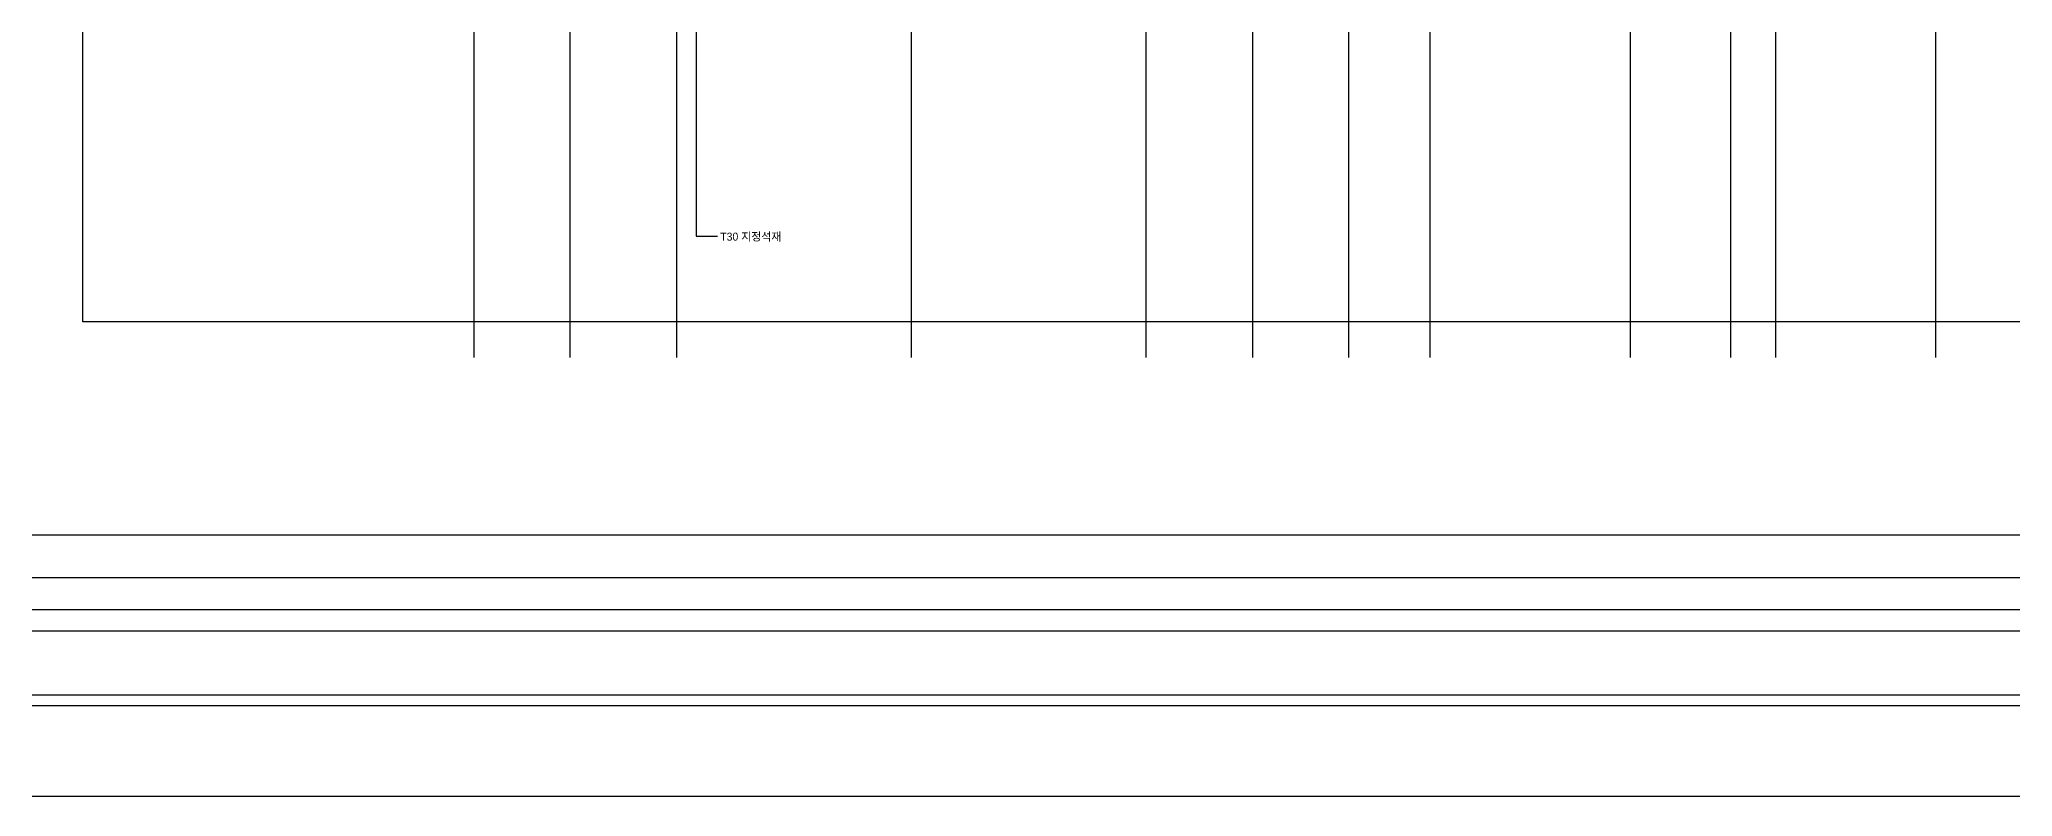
# Model space of a CAD drawing. Extents: x -430745 to 210250, y 0 to 148500.
# Drawn here: x 23719 to 116195, y 0 to 35485 of the extents above; entities that cross this region are included whole.
import ezdxf

# ---------------------------------------------------------------- set-up
doc = ezdxf.new("R2010")
doc.units = 0
doc.header["$LTSCALE"] = 250
doc.header["$MEASUREMENT"] = 0
doc.layers.add('A-CEN', color=1, linetype='CONTINUOUS')
doc.layers.add('A-DIM', color=7, linetype='CONTINUOUS')
doc.layers.add('NOPLOT', color=193, linetype='CONTINUOUS', plot=False)
doc.layers.add('NOPLOT-TEXT', color=41, linetype='CONTINUOUS', plot=False)
doc.styles.add('Gtx', font='')
doc.styles.get('Gtx').set_extended_font_data('Dotum')

# ---------------------------------------------------------------- blocks, each defined once
blk = doc.blocks.new('A-CEN-WEST2')
at = {"layer": 'A-CEN'}
for p, q in [((14260110.5, -438071.4), (14260110.5, -330738.1)), ((14264610.5, -438071.4, 0), (14264610.5, -330738.1, 0)), ((14269610.5, -438071.4), (14269610.5, -330738.1)), ((14280610.5, -438071.4), (14280610.5, -330738.1)), ((14291610.5, -438071.4), (14291610.5, -330738.1)), ((14296610.5, -438071.4), (14296610.5, -330738.1)), ((14301110.5, -438071.4, 0), (14301110.5, -330738.1, 0)), ((14304910.5, -438071.4), (14304910.5, -330738.1)), ((14314310.5, -438071.4, 0), (14314310.5, -330738.1, 0)), ((14319010.5, -438071.4, 0), (14319010.5, -330738.1, 0)), ((14321110.5, -438071.4, 0), (14321110.5, -330738.1, 0)), ((14328610.5, -438071.4), (14328610.5, -330738.1))]:
    blk.add_line(p, q, dxfattribs=at)

msp = doc.modelspace()

# ---------------------------------------------------------------- linework, layer by layer
at = {"layer": 'NOPLOT'}
for points in [[(0, 148500), (210250, 148500), (210250, 0), (0, 0)], [(206000, 4250), (7750, 4250), (7750, 144250), (206000, 144250)], [(8250, 143750), (182250, 143750), (182250, 4750), (8250, 4750)], [(11250, 140750), (179250, 140750), (179250, 7750), (11250, 7750)], [(12250, 139750), (178250, 139750), (178250, 8750), (12250, 8750)], [(13750, 138250), (176750, 138250), (176750, 10250), (13750, 10250)], [(15750, 136250), (174750, 136250), (174750, 12250), (15750, 12250)], [(25750, 126250), (164750, 126250), (164750, 22250), (25750, 22250)]]:
    msp.add_lwpolyline(points, close=True, dxfattribs=at)
at = {"layer": 'NOPLOT-TEXT', "linetype": 'Continuous', "elevation": 0}
msp.add_lwpolyline([(54497, 37850.9), (54497, 26265.3), (55497, 26265.3)], dxfattribs=at)

# ---------------------------------------------------------------- block references
at = {"layer": 'A-DIM'}
msp.add_blockref('A-CEN-WEST2', (-14216015.2, 458654.8), dxfattribs=at)

# ---------------------------------------------------------------- texts
at = {"layer": 'NOPLOT-TEXT', "linetype": 'Continuous', "style": 'Gtx'}
msp.add_text('T30 지정석재', height=375, rotation=360, dxfattribs=at).set_placement((55627, 26055.3))

doc.saveas('drawing.dxf')
